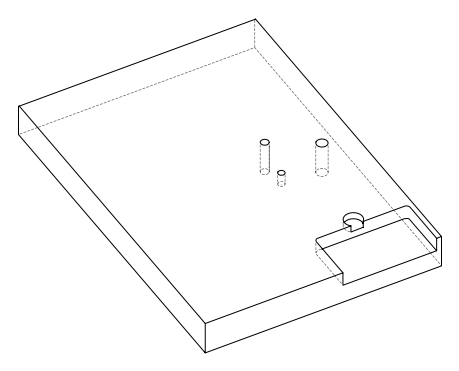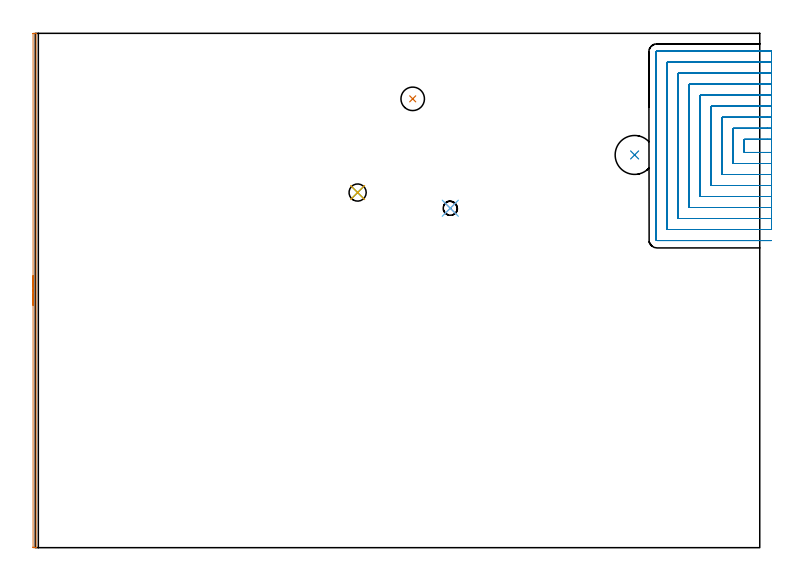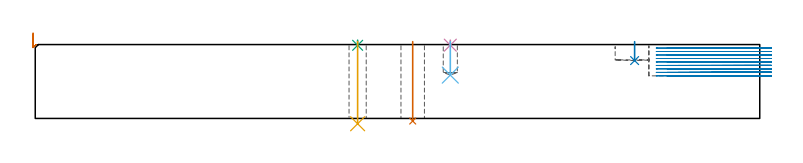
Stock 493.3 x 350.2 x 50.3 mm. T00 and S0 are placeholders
(PLAN: 8 operations, 6 tool changes, 51.3 min)
(1 INDEXABLE_INSERT_DRILL_THROUGH_HOLE_FROM_SOLID | STEP1HOLE | NXT0302_003 | 0.22 min | 10084 mm3)
(2 INDEXABLE_INSERT_DRILL_BLIND_HOLE_FROM_SOLID | STEP1POCKET | NXT0302_024 | 0.05 min | 5832 mm3)
(3 SPOT_DRILL | STEP1HOLE_1 | NXT0321_9005460120000 | 0.03 min | 2 mm3)
(4 SPOT_DRILL_1 | STEP1POCKET_1 | NXT0321_9005460120000 | 0.03 min | 0 mm3)
(5 DRILL_THROUGH_HOLE_INTO_CENTER | STEP1HOLE_1 | NXT0301_088 | 0.23 min | 5378 mm3)
(6 DRILL_BLIND_HOLE_INTO_CENTER | STEP1POCKET_1 | NXT0301_067 | 0.09 min | 1410 mm3)
(7 AREA_MILL | FG_CHAMFER_SURFACE | UGT0205_001 | 2.95 min | 774 mm3)
(8 MILL_SLOT | SLOT_PARTIAL_RECTANGULAR | NXT0201_013 | Follow Part, ap 2.5, ae 75% | 47.74 min | 222639 mm3)
(TOOL NXT0302_003 | Index. Insert Drill 16mm [880-D1600L20-05] | D16 PA176 FL80 Z2)
(TOOL NXT0302_024 | Index. Insert Drill 26.5mm [880-D2650L32-03] | D26.5 PA176 FL80 Z2)
(TOOL NXT0321_9005460120000 | NC Spot Drill, 142deg, 12mm, Carbide, Uncoated | D12 PA142 FL30 Z2)
(TOOL NXT0301_088 | Carbide Drill 11.7mm [860.1-1170-035A1-MM 2214] | D11.7 PA140 FL55 Z2)
(TOOL NXT0301_067 | Carbide Drill 9.6mm [860.1-0960-029A1-MM 2214] | D9.6 PA140 FL47 Z2)
(TOOL UGT0205_001 | Chamfer Mill 20 x 3 x 45 deg. | D20 FL50 Z2)
(TOOL NXT0201_013 | ENDMILL 10mm | D10 FL30 Z4)
(OP 1 INDEXABLE_INSERT_DRILL_THROUGH_HOLE_FROM_SOLID)
G17 G21 G94 G90
T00 M6
G54
G17 G0 G90 X257. Y305.6 S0 M3
G43 Z60.3 H1
G94 G81 G98 Z-1.779 F250. R52.3
G80
M5
M2
(OP 2 INDEXABLE_INSERT_DRILL_BLIND_HOLE_FROM_SOLID)
G17 G21 G94 G90
T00 M6
G54
G17 G0 G90 X408.1 Y267.4 S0 M3
G43 Z60.3 H1
G94 G81 G98 Z39.4 F250. R52.3
G80
M5
M2
(OP 3 SPOT_DRILL)
G17 G21 G94 G90
T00 M6
G54
G17 G0 G90 X219.5 Y241.8 S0 M3
G43 Z60.3 H0
G94 G81 G98 Z49.796 F250. R53.3
G80
M5
M2
(OP 4 SPOT_DRILL_1)
G17 G21 G94 G90
T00 M6
G54
G17 G0 G90 X282.6 Y231.1 S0 M3
G43 Z60.3 H0
G94 G81 G98 Z49.887 F250. R53.3
G80
M5
M2
(OP 5 DRILL_THROUGH_HOLE_INTO_CENTER)
G17 G21 G94 G90
T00 M6
G54
G17 G0 G90 X219.5 Y241.8 S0 M3
G43 Z60.3 H1
G94 G73 G98 Z-3.629 F250. Q10.786 R52.3
G80
M5
M2
(OP 6 DRILL_BLIND_HOLE_INTO_CENTER)
G17 G21 G94 G90
T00 M6
G54
G17 G0 G90 X282.6 Y231.1 S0 M3
G43 Z60.3 H1
G94 G81 G98 Z29.5 F250. R52.3
G80
M5
M2
(OP 7 AREA_MILL)
G17 G21 G94 G90
T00 M6
G54
G17 G0 G90 X-1.5 Y165.1 S1061 M3
G43 Z60.3 H0
Z58.2
G94 G1 Y165.138 Z57.328 F250.
Y165.252 Z56.464
Y165.441 Z55.612
Y165.703 Z54.78
Y166.037 Z53.974
Y166.44 Z53.2
Y166.908 Z52.464
Y167.44 Z51.772
Y168.029 Z51.129
Y168.672 Z50.54
Y169.364 Z50.009
Y170.1 Z49.54
Y170.874 Z49.137
Y171.68 Z48.803
Y172.512 Z48.541
Y173.364 Z48.352
Y174.228 Z48.238
Y175.1 Z48.2
Y349.895
X-1.497 Y350.039 Z48.203
X-1.491 Y350.198 Z48.205
X-1.217 Y350.2 Z48.48
X-0.896 Z48.799
X-0.254 Z49.445
X0.166 Z49.865
X0.546 Y350.193 Z50.237
X0.597 Y350.19 Z50.288
X0.6 Y350.039 Z50.3
Y0.161
X0.597 Y0.01 Z50.288
X0.546 Y0.007 Z50.237
X0.166 Y0. Z49.865
X-0.254 Z49.445
X-0.896 Z48.799
X-1.217 Z48.479
X-1.491 Y0.002 Z48.205
X-1.496 Y0.161 Z48.204
X-1.5 Y0.463 Z48.2
Y175.1
Y175.972 Z48.238
Y176.836 Z48.352
Y177.688 Z48.541
Y178.52 Z48.803
Y179.326 Z49.137
Y180.1 Z49.54
Y180.836 Z50.009
Y181.528 Z50.54
Y182.171 Z51.129
Y182.76 Z51.772
Y183.292 Z52.464
Y183.76 Z53.2
Y184.163 Z53.974
Y184.497 Z54.78
Y184.759 Z55.612
Y184.948 Z56.464
Y185.062 Z57.329
Y185.1 Z58.2
G0 Z60.3
M5
M2
(OP 8 MILL_SLOT)
G17 G21 G94 G90
T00 M6
G54
G17 G0 G90 X501.3 Y278. S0 M3
G43 Z60.3 H0
Z47.933
G94 G1 X498.3 F250.
X482.8 F500.
Y269.1
X498.3
X501.3 F250.
Y285.5
X498.3
X475.3 F500.
Y261.6
X498.3
X501.3 F250.
Y293.
X498.3
X467.8 F500.
Y254.1
X498.3
X501.3 F250.
Y300.5
X498.3
X460.3 F500.
Y246.6
X498.3
X501.3 F250.
Y308.
X498.3
X452.8 F500.
Y239.1
X498.3
X501.3 F250.
Y315.5
X498.3
X445.3 F500.
Y231.6
X498.3
X501.3 F250.
Y323.
X498.3
X437.8 F500.
Y224.1
X498.3
X501.3 F250.
Y330.5
X498.3
X430.3 F500.
Y216.6
X498.3
X501.3 F250.
Y338.
X498.3
X423.3 F500.
G3 X422.8 Y337.5 R0.5
G1 Y209.6
G3 X423.3 Y209.1 R0.5
G1 X498.3
X501.3 F250.
G0 Y278. Z45.567
G1 X498.3
X482.8 F500.
Y269.1
X498.3
X501.3 F250.
Y285.5
X498.3
X475.3 F500.
Y261.6
X498.3
X501.3 F250.
Y293.
X498.3
X467.8 F500.
Y254.1
X498.3
X501.3 F250.
Y300.5
X498.3
X460.3 F500.
Y246.6
X498.3
X501.3 F250.
Y308.
X498.3
X452.8 F500.
Y239.1
X498.3
X501.3 F250.
Y315.5
X498.3
X445.3 F500.
Y231.6
X498.3
X501.3 F250.
Y323.
X498.3
X437.8 F500.
Y224.1
X498.3
X501.3 F250.
Y330.5
X498.3
X430.3 F500.
Y216.6
X498.3
X501.3 F250.
Y338.
X498.3
X423.3 F500.
G3 X422.8 Y337.5 R0.5
G1 Y209.6
G3 X423.3 Y209.1 R0.5
G1 X498.3
X501.3 F250.
G0 Y278. Z43.2
G1 X498.3
X482.8 F500.
Y269.1
X498.3
X501.3 F250.
Y285.5
X498.3
X475.3 F500.
Y261.6
X498.3
X501.3 F250.
Y293.
X498.3
X467.8 F500.
Y254.1
X498.3
X501.3 F250.
Y300.5
X498.3
X460.3 F500.
Y246.6
X498.3
X501.3 F250.
Y308.
X498.3
X452.8 F500.
Y239.1
X498.3
X501.3 F250.
Y315.5
X498.3
X445.3 F500.
Y231.6
X498.3
X501.3 F250.
Y323.
X498.3
X437.8 F500.
Y224.1
X498.3
X501.3 F250.
Y330.5
X498.3
X430.3 F500.
Y216.6
X498.3
X501.3 F250.
Y338.
X498.3
X423.3 F500.
G3 X422.8 Y337.5 R0.5
G1 Y209.6
G3 X423.3 Y209.1 R0.5
G1 X498.3
X501.3 F250.
G0 Y278. Z40.833
G1 X498.3
X482.8 F500.
Y269.1
X498.3
X501.3 F250.
Y285.5
X498.3
X475.3 F500.
Y261.6
X498.3
X501.3 F250.
Y293.
X498.3
X467.8 F500.
Y254.1
X498.3
X501.3 F250.
Y300.5
X498.3
X460.3 F500.
Y246.6
X498.3
X501.3 F250.
Y308.
X498.3
X452.8 F500.
Y239.1
X498.3
X501.3 F250.
Y315.5
X498.3
X445.3 F500.
Y231.6
X498.3
X501.3 F250.
Y323.
X498.3
X437.8 F500.
Y224.1
X498.3
X501.3 F250.
Y330.5
X498.3
X430.3 F500.
Y216.6
X498.3
X501.3 F250.
Y338.
X498.3
X423.3 F500.
G3 X422.8 Y337.5 R0.5
G1 Y209.6
G3 X423.3 Y209.1 R0.5
G1 X498.3
X501.3 F250.
G0 Y278. Z38.467
G1 X498.3
X482.8 F500.
Y269.1
X498.3
X501.3 F250.
Y285.5
X498.3
X475.3 F500.
Y261.6
X498.3
X501.3 F250.
Y293.
X498.3
X467.8 F500.
Y254.1
X498.3
X501.3 F250.
Y300.5
X498.3
X460.3 F500.
Y246.6
X498.3
X501.3 F250.
Y308.
X498.3
X452.8 F500.
Y239.1
X498.3
X501.3 F250.
Y315.5
X498.3
X445.3 F500.
Y231.6
X498.3
X501.3 F250.
Y323.
X498.3
X437.8 F500.
Y224.1
X498.3
X501.3 F250.
Y330.5
X498.3
X430.3 F500.
Y216.6
X498.3
X501.3 F250.
Y338.
X498.3
X423.3 F500.
G3 X422.8 Y337.5 R0.5
G1 Y209.6
G3 X423.3 Y209.1 R0.5
G1 X498.3
X501.3 F250.
G0 Y278. Z36.1
G1 X498.3
X482.8 F500.
Y269.1
X498.3
X501.3 F250.
Y285.5
X498.3
X475.3 F500.
Y261.6
X498.3
X501.3 F250.
Y293.
X498.3
X467.8 F500.
Y254.1
X498.3
X501.3 F250.
Y300.5
X498.3
X460.3 F500.
Y246.6
X498.3
X501.3 F250.
Y308.
X498.3
X452.8 F500.
Y239.1
X498.3
X501.3 F250.
Y315.5
X498.3
X445.3 F500.
Y231.6
X498.3
X501.3 F250.
Y323.
X498.3
X437.8 F500.
Y224.1
X498.3
X501.3 F250.
Y330.5
X498.3
X430.3 F500.
Y216.6
X498.3
X501.3 F250.
Y338.
X498.3
X423.3 F500.
G3 X422.8 Y337.5 R0.5
G1 Y209.6
G3 X423.3 Y209.1 R0.5
G1 X498.3
X501.3 F250.
G0 Y278. Z33.733
G1 X498.3
X482.8 F500.
Y269.1
X498.3
X501.3 F250.
Y285.5
X498.3
X475.3 F500.
Y261.6
X498.3
X501.3 F250.
Y293.
X498.3
X467.8 F500.
Y254.1
X498.3
X501.3 F250.
Y300.5
X498.3
X460.3 F500.
Y246.6
X498.3
X501.3 F250.
Y308.
X498.3
X452.8 F500.
Y239.1
X498.3
X501.3 F250.
Y315.5
X498.3
X445.3 F500.
Y231.6
X498.3
X501.3 F250.
Y323.
X498.3
X437.8 F500.
Y224.1
X498.3
X501.3 F250.
Y330.5
X498.3
X430.3 F500.
Y216.6
X498.3
X501.3 F250.
Y338.
X498.3
X423.3 F500.
G3 X422.8 Y337.5 R0.5
G1 Y209.6
G3 X423.3 Y209.1 R0.5
G1 X498.3
X501.3 F250.
G0 Y278. Z31.367
G1 X498.3
X482.8 F500.
Y269.1
X498.3
X501.3 F250.
Y285.5
X498.3
X475.3 F500.
Y261.6
X498.3
X501.3 F250.
Y293.
X498.3
X467.8 F500.
Y254.1
X498.3
X501.3 F250.
Y300.5
X498.3
X460.3 F500.
Y246.6
X498.3
X501.3 F250.
Y308.
X498.3
X452.8 F500.
Y239.1
X498.3
X501.3 F250.
Y315.5
X498.3
X445.3 F500.
Y231.6
X498.3
X501.3 F250.
Y323.
X498.3
X437.8 F500.
Y224.1
X498.3
X501.3 F250.
Y330.5
X498.3
X430.3 F500.
Y216.6
X498.3
X501.3 F250.
Y338.
X498.3
X423.3 F500.
G3 X422.8 Y337.5 R0.5
G1 Y209.6
G3 X423.3 Y209.1 R0.5
G1 X498.3
X501.3 F250.
G0 Y278. Z29.
G1 X498.3
X482.8 F500.
Y269.1
X498.3
X501.3 F250.
Y285.5
X498.3
X475.3 F500.
Y261.6
X498.3
X501.3 F250.
Y293.
X498.3
X467.8 F500.
Y254.1
X498.3
X501.3 F250.
Y300.5
X498.3
X460.3 F500.
Y246.6
X498.3
X501.3 F250.
Y308.
X498.3
X452.8 F500.
Y239.1
X498.3
X501.3 F250.
Y315.5
X498.3
X445.3 F500.
Y231.6
X498.3
X501.3 F250.
Y323.
X498.3
X437.8 F500.
Y224.1
X498.3
X501.3 F250.
Y330.5
X498.3
X430.3 F500.
Y216.6
X498.3
X501.3 F250.
Y338.
X498.3
X423.3 F500.
G3 X422.8 Y337.5 R0.5
G1 Y209.6
G3 X423.3 Y209.1 R0.5
G1 X498.3
X501.3 F250.
G0 Z60.3
M5
M2
